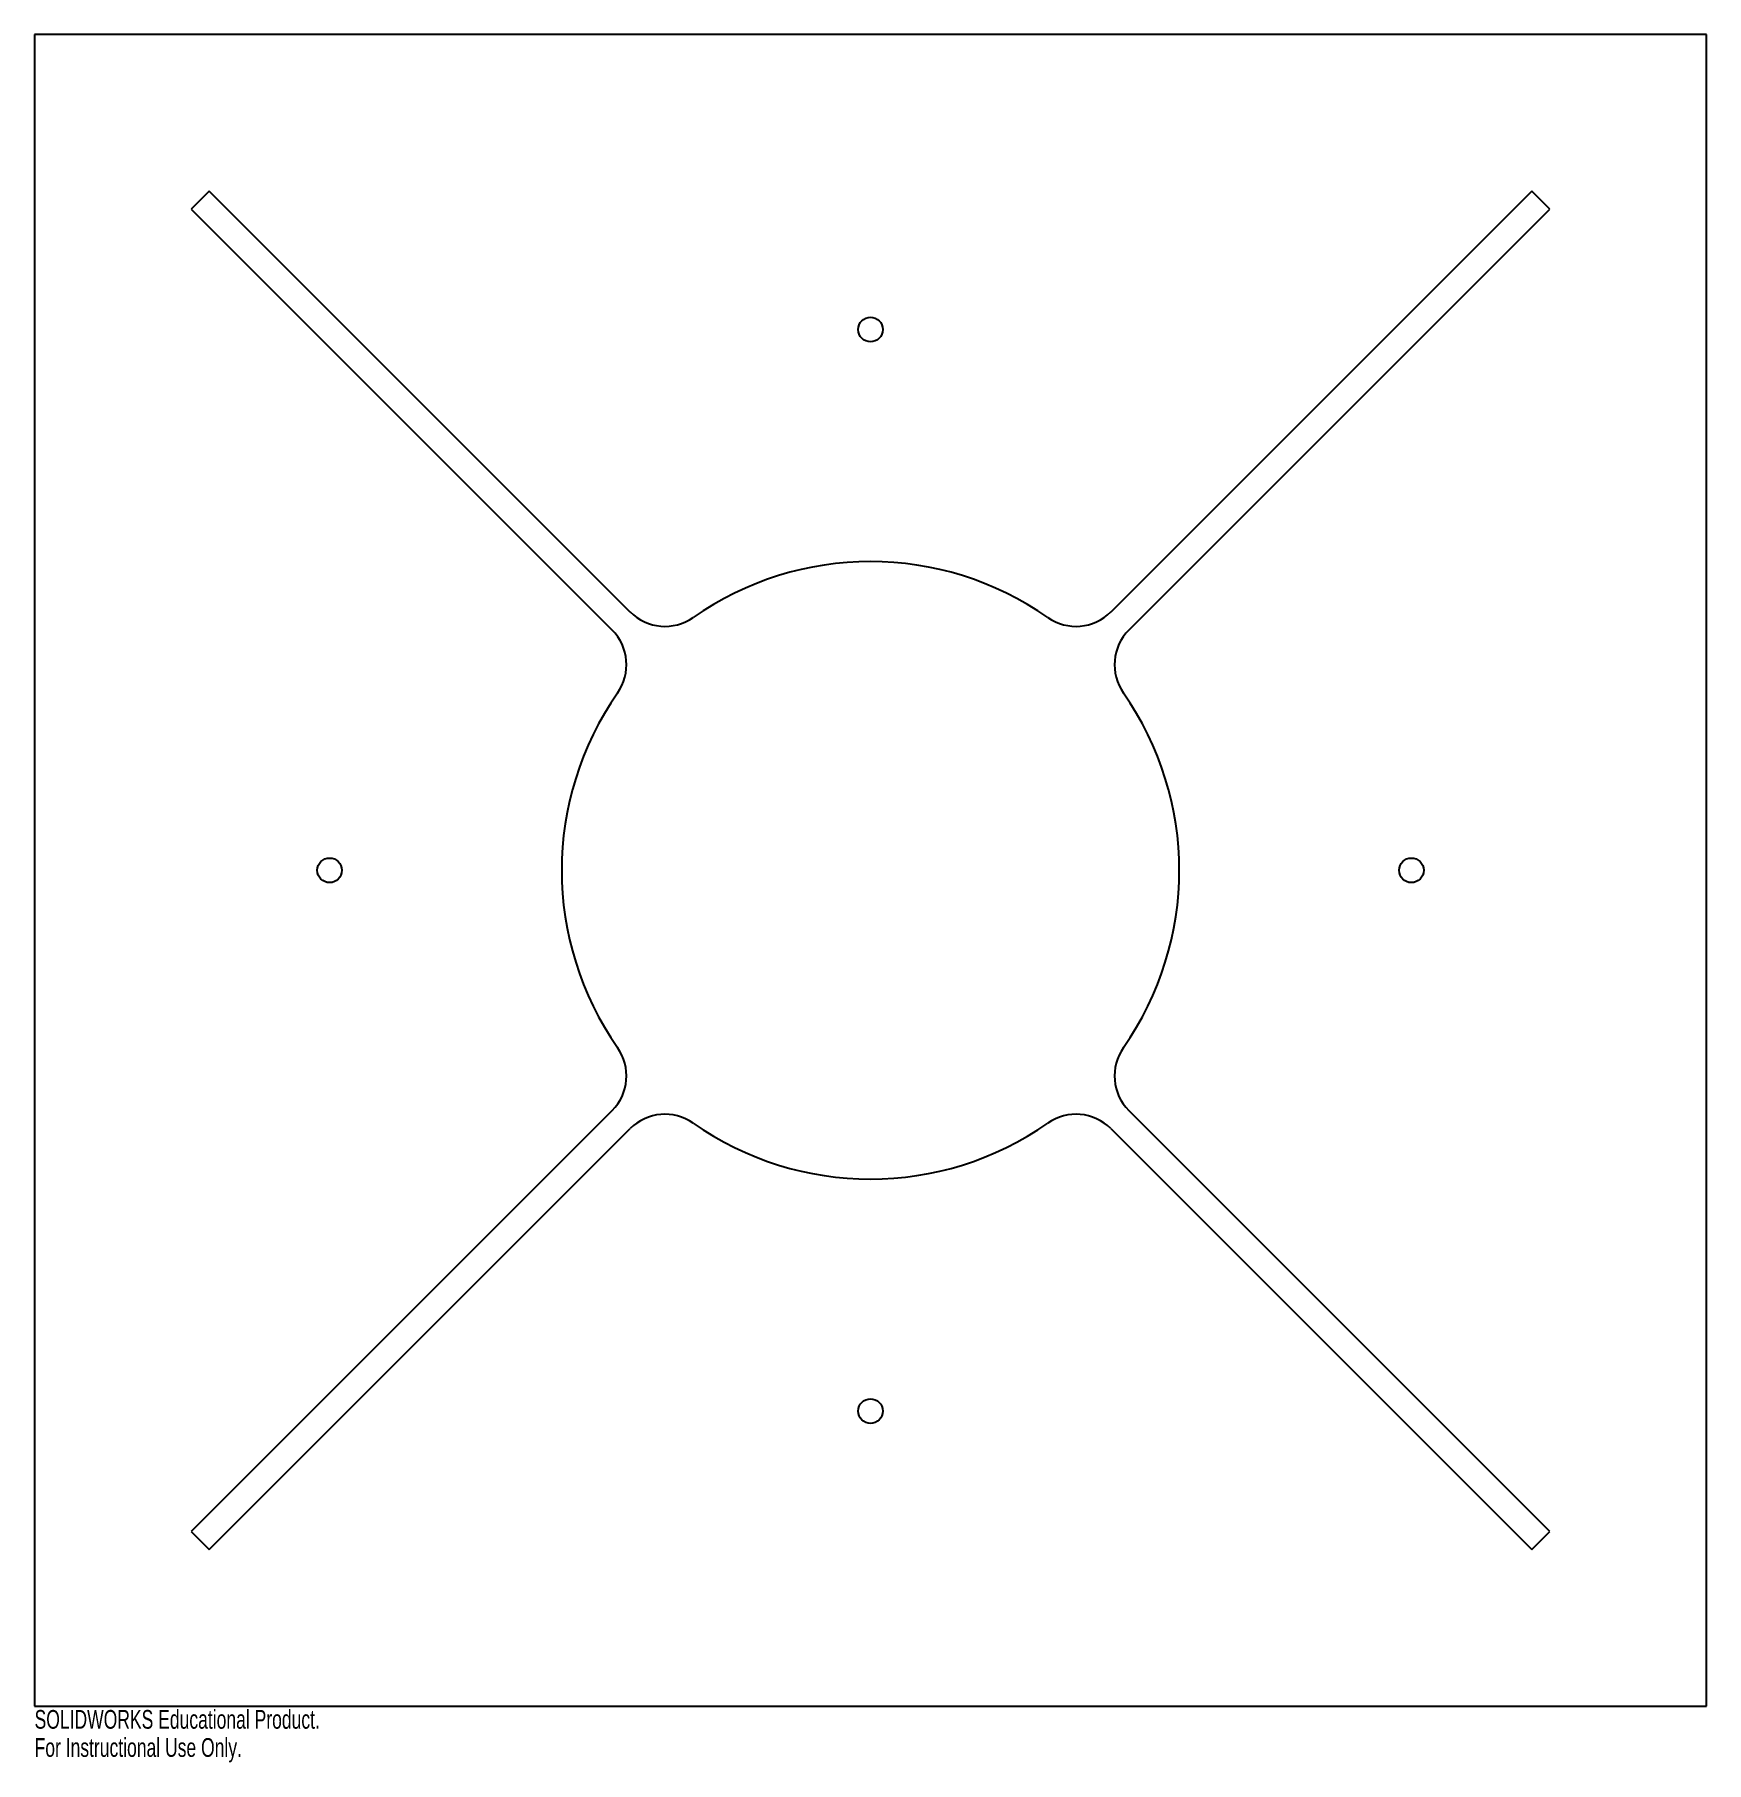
# Model space of a CAD drawing. Header units: inches. Extents: x -8.5 to 8.5, y -9.1 to 8.5.
import ezdxf

# ---------------------------------------------------------------- set-up
doc = ezdxf.new("R2010")
doc.units = ezdxf.units.IN
doc.header["$MEASUREMENT"] = 0
doc.styles.add('SLDTEXTSTYLE0', font='TXT', dxfattribs={"width": 0.7})

msp = doc.modelspace()

# ---------------------------------------------------------------- linework, layer by layer
at = {"color": 7, "linetype": 'Continuous', "lineweight": 25}
for p, q in [((-8.5, 8.5), (-8.5, -8.5)), ((8.5, 8.5), (-8.5, 8.5)), ((8.5, -8.5), (8.5, 8.5)), ((-6.725, 6.908), (-6.908, 6.725)), ((-2.443, 2.627), (-6.725, 6.908)), ((6.725, 6.908), (2.443, 2.627)), ((6.908, 6.725), (6.725, 6.908)), ((-6.908, 6.725), (-2.627, 2.443)), ((2.627, 2.443), (6.908, 6.725)), ((-2.627, -2.443), (-6.908, -6.725)), ((6.908, -6.725), (2.627, -2.443)), ((-6.725, -6.908), (-2.443, -2.627)), ((2.443, -2.627), (6.725, -6.908)), ((-6.908, -6.725), (-6.725, -6.908)), ((6.725, -6.908), (6.908, -6.725)), ((-8.5, -8.5), (8.5, -8.5))]:
    msp.add_line(p, q, dxfattribs=at)
for centre in [(0, 5.5), (-5.5, 0), (5.5, 0), (0, -5.5)]:
    msp.add_circle(centre, 0.125, dxfattribs=at)
for centre, radius, start, end in [((0, 0), 3.14, 54.9668, 125.0332), ((-2.09, 2.981), 0.5, 225, 305.0332), ((2.09, 2.981), 0.5, 234.9668, 315), ((-2.981, 2.09), 0.5, 324.9668, 45), ((2.981, 2.09), 0.5, 135, 215.0332), ((0, 0), 3.14, 144.9668, 215.0332), ((0, 0), 3.14, 324.9668, 35.0332), ((-2.981, -2.09), 0.5, 315, 35.0332), ((2.981, -2.09), 0.5, 144.9668, 225), ((-2.09, -2.981), 0.5, 54.9668, 135), ((0, 0), 3.14, 234.9668, 305.0332), ((2.09, -2.981), 0.5, 45, 125.0332)]:
    msp.add_arc(centre, radius, start, end, dxfattribs=at)

# ---------------------------------------------------------------- texts
at = {"color": 7, "linetype": 'Continuous', "char_height": 0.1903, "attachment_point": 1, "style": 'SLDTEXTSTYLE0'}
for s, insert in [('SOLIDWORKS Educational Product.', (-8.5, -8.54)), ('For Instructional Use Only.', (-8.5, -8.826))]:
    msp.add_mtext(s, dxfattribs=dict(at, insert=insert))

doc.saveas('drawing.dxf')
